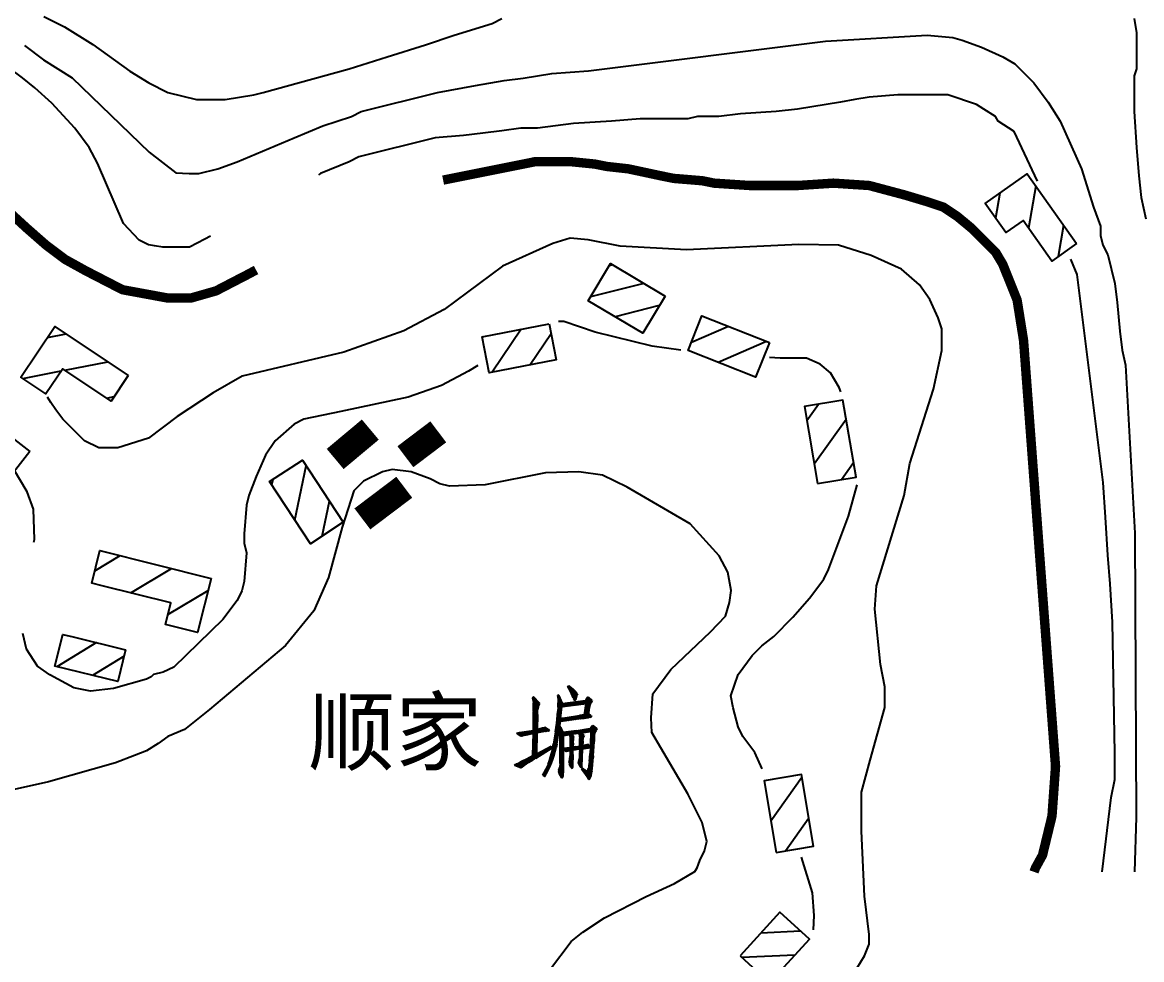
# Model space of a CAD drawing. Extents: x 35515948 to 35520624, y 3302916 to 3308279.
# Drawn here: x 35517452.6 to 35517750.5, y 3306470.3 to 3306719.8 of the extents above; entities that cross this region are included whole.
import ezdxf

# ---------------------------------------------------------------- set-up
doc = ezdxf.new("R2010")
doc.units = 0
doc.header["$LTSCALE"] = 10000
doc.header["$MEASUREMENT"] = 0
doc.layers.get('0').update_dxf_attribs({"linetype": 'CONTINUOUS'})
for name, color, linetype in [('2112', 7, 'CONTINUOUS'), ('2113', 7, 'CONTINUOUS'), ('HY_DX_DGXZ', 3, 'CONTINUOUS')]:
    doc.layers.add(name, color=color, linetype=linetype)
doc.styles.add('仿宋体', font='')
doc.styles.get('仿宋体').set_extended_font_data('文鼎CS仿宋体')

# ---------------------------------------------------------------- blocks, each defined once
blk = doc.blocks.new('A')
at = {"color": 7}
for p, q in [((2.87, 14.27), (3.2, 14.64)), ((3.54, 13.21), (2.87, 14.27)), ((3.2, 14.64), (3.58, 14.32)), ((4.68, 13.34), (3.58, 14.32)), ((-7.91, 11.02), (-8.2, 10.76)), ((-8.2, 10.76), (-7.92, 9.42)), ((-5.83, 8.95), (-7.91, 11.02)), ((0.09, 11.62), (-0.29, 11.47)), ((-0.29, 11.47), (-0.15, 10.19)), ((1.23, 8.94), (0.09, 11.62)), ((4.11, 12.08), (3.54, 13.21)), ((4.61, 10.87), (4.11, 12.08)), ((4.61, 10.87), (4.76, 10.44)), ((5.12, 12.97), (4.68, 13.34)), ((5.12, 12.97), (5.15, 12.96)), ((5.94, 12.04), (5.15, 12.96)), ((5.4, 10.2), (5.89, 11.74)), ((5.94, 12.04), (5.89, 11.74)), ((8.51, 9.93), (9.05, 10.84)), ((9.05, 10.84), (9.26, 11.01)), ((9.26, 11.01), (9.52, 10.84)), ((10.49, 10.05), (9.52, 10.84)), ((-7.92, 9.42), (-7.88, 9.12)), ((-7.85, 7.9), (-7.88, 9.12)), ((-7.82, 6.56), (-7.85, 7.9)), ((-6.4, 7.86), (-6.57, 7)), ((-6.4, 7.86), (-5.83, 8.95)), ((-0.14, 7.81), (-0.2, 6.6)), ((-0.15, 10.19), (-0.11, 9.2)), ((-0.14, 7.81), (-0.11, 9.2)), ((0.66, 4.32), (1.05, 7.91)), ((8.69, 8.9), (1.05, 7.91)), ((1.23, 8.94), (8.51, 9.93)), ((4.88, 10.17), (4.76, 10.44)), ((4.88, 10.17), (5.12, 9.93)), ((8.18, 5.43), (8.69, 8.9)), ((9.55, 7.09), (9.38, 5.83)), ((9.68, 7.91), (9.55, 7.09)), ((9.68, 7.91), (10.13, 9.14)), ((10.58, 9.87), (10.13, 9.14)), ((10.58, 9.87), (10.49, 10.05)), ((-7.88, 0.52), (-7.82, 6.38)), ((-7.82, 6.56), (-7.82, 6.38)), ((-6.64, 5.47), (-6.7, 0.77)), ((-6.64, 5.47), (-6.57, 7)), ((-0.57, 2.78), (-0.21, 6.43)), ((-0.2, 6.6), (-0.21, 6.43)), ((6.97, 4.2), (0.54, 3.3)), ((0.66, 4.32), (2.08, 4.5)), ((2.08, 4.5), (6.6, 5.16)), ((8.18, 5.43), (6.6, 5.16)), ((6.97, 4.2), (8.04, 4.35)), ((8.04, 4.35), (9.38, 4.53)), ((10.29, 5.04), (9.38, 5.83)), ((10.17, 4.62), (9.38, 4.53)), ((10.37, 4.86), (10.17, 4.62)), ((10.29, 5.04), (10.37, 4.86)), ((-12.31, -0.17), (-7.88, 0.52)), ((-6.7, 0.77), (-6.55, 0.8)), ((-6.7, -0.19), (-5.45, 0.01)), ((-5, 1.17), (-6.55, 0.8)), ((-4.59, 0.13), (-5.45, 0.01)), ((-4.11, 1.43), (-5, 1.17)), ((-2.91, 0.32), (-4.59, 0.13)), ((-3.15, 0.77), (-4.11, 1.43)), ((-3.15, 0.77), (-3.15, 0.77)), ((-2.85, 0.4), (-3.15, 0.77)), ((-2.85, 0.4), (-2.91, 0.32)), ((-0.94, 0.09), (-1.13, -1.2)), ((-0.94, 0.09), (-0.75, 1.41)), ((-0.75, 1.41), (-0.57, 2.78)), ((-0.54, -3.86), (0.24, 0.97)), ((0.24, 0.97), (0.43, -0.07)), ((0.3, 1.39), (0.46, 2.65)), ((0.7, 1.48), (0.3, 1.39)), ((0.46, 2.65), (0.54, 3.3)), ((0.88, 0.97), (0.7, 1.48)), ((1.42, -0.11), (0.88, 0.97)), ((5.63, 0.42), (1.42, -0.11)), ((5.63, 0.42), (9.89, 1.07)), ((10.29, 0.12), (8.38, -0.15)), ((9.89, 1.07), (10.53, 1.96)), ((10.1, -4.1), (10.29, 0.12)), ((10.53, 1.96), (10.76, 2.15)), ((10.76, 2.15), (10.88, 2.06)), ((11.97, 1.25), (10.88, 2.06)), ((11.34, -0.41), (11.79, 0.49)), ((12.09, 0.97), (11.97, 1.25)), ((12.09, 0.97), (11.97, 0.67)), ((-13.15, -0.38), (-12.31, -0.17)), ((-12.92, -0.62), (-13.15, -0.38)), ((-11.77, -1.31), (-12.92, -0.62)), ((-10.63, -1.01), (-11.77, -1.31)), ((-10.63, -1.01), (-7.88, -0.41)), ((-8.06, -7.43), (-7.88, -0.41)), ((-6.86, -6.86), (-6.7, -0.19)), ((-1.33, -2.46), (-1.55, -3.68)), ((-1.13, -1.2), (-1.33, -2.46)), ((0.54, -1.41), (0.43, -0.07)), ((0.54, -9.86), (0.54, -1.41)), ((5.81, -0.48), (4.19, -0.72)), ((4.82, -1.62), (4.19, -0.72)), ((4.55, -3.53), (4.67, -2.04)), ((4.67, -2.04), (4.82, -1.62)), ((6.58, -0.39), (5.81, -0.48)), ((6.71, -1.61), (6.58, -0.39)), ((6.71, -1.61), (6.7, -2.05)), ((6.7, -4.49), (6.7, -2.05)), ((8.38, -0.15), (7.23, -0.29)), ((8.06, -1.14), (7.23, -0.29)), ((7.6, -3.07), (7.51, -4.37)), ((7.63, -2.8), (7.6, -3.07)), ((7.63, -2.8), (7.87, -1.51)), ((8.06, -1.14), (7.87, -1.51)), ((10.92, -7.47), (11.16, -2.98)), ((11.24, -1.16), (11.16, -2.98)), ((11.34, -0.41), (11.24, -1.16)), ((11.34, -0.41), (11.34, -0.41)), ((-7.16, -8.2), (-1.97, -4.96)), ((-6.86, -6.86), (-2.28, -4.47)), ((-2.48, -7.87), (-2.14, -6.58)), ((-2.28, -4.47), (-1.97, -4.96)), ((-2.14, -6.58), (-1.83, -5.21)), ((-1.77, -4.87), (-1.83, -5.21)), ((-1.77, -4.87), (-1.55, -3.68)), ((-1.39, -7.28), (-1.03, -6.07)), ((-1.03, -6.07), (-0.74, -4.84)), ((-0.54, -3.86), (-0.74, -4.84)), ((1.51, -11.94), (1.57, -5.4)), ((2.41, -6.11), (1.57, -5.4)), ((3.65, -5.85), (2.41, -6.11)), ((3.65, -5.85), (3.64, -7.52)), ((4.55, -3.53), (4.53, -4.79)), ((5.42, -4.65), (4.53, -4.79)), ((5.78, -5.51), (4.53, -5.7)), ((4.55, -8.29), (4.53, -5.7)), ((5.42, -4.65), (6.7, -4.49)), ((6.66, -5.4), (5.78, -5.51)), ((6.66, -5.4), (6.58, -7.38)), ((7.29, -10.89), (7.57, -5.24)), ((8.08, -4.24), (7.51, -4.37)), ((7.57, -5.24), (8.66, -5.09)), ((9.26, -3.88), (8.08, -4.24)), ((9.26, -5.03), (8.66, -5.09)), ((10.07, -4.58), (9.26, -3.88)), ((10.04, -4.97), (9.26, -5.03)), ((9.85, -8.12), (9.94, -6.71)), ((10.04, -4.97), (9.94, -6.71)), ((10.1, -4.1), (10.07, -4.58)), ((-13.79, -10.43), (-13.27, -10.12)), ((-13.79, -10.43), (-13.69, -10.55)), ((-11.83, -11.26), (-13.69, -10.55)), ((-13.18, -10.09), (-13.27, -10.12)), ((-13.07, -10.03), (-13.18, -10.09)), ((-13.07, -10.03), (-12.51, -9.75)), ((-12.51, -9.75), (-11.49, -9.21)), ((-11.49, -9.21), (-10.01, -8.45)), ((-11.4, -11), (-10.38, -10.21)), ((-10.38, -10.21), (-10.11, -10.03)), ((-10.11, -10.03), (-9.35, -9.5)), ((-10.01, -8.45), (-8.06, -7.43)), ((-9.35, -9.5), (-8.06, -8.71)), ((-7.69, -8.49), (-8.06, -8.71)), ((-7.69, -8.49), (-7.45, -8.37)), ((-7.16, -8.2), (-7.45, -8.37)), ((-3.25, -10.19), (-3.41, -10.59)), ((-3.25, -10.19), (-2.85, -9.07)), ((-2.85, -9.07), (-2.48, -7.87)), ((-2.77, -10.95), (-2.26, -9.73)), ((-2.26, -9.73), (-1.8, -8.51)), ((-1.8, -8.51), (-1.39, -7.28)), ((0.54, -9.86), (0.37, -11.1)), ((3.38, -9.43), (3.59, -8.68)), ((3.38, -9.43), (3.4, -10.07)), ((4.01, -11.12), (3.4, -10.07)), ((3.59, -8.55), (3.64, -7.52)), ((3.59, -8.55), (3.59, -8.68)), ((4.49, -11.06), (4.5, -9.3)), ((4.5, -9.3), (4.55, -8.36)), ((4.55, -8.29), (4.55, -8.36)), ((6.24, -9.23), (6.21, -9.65)), ((6.21, -9.65), (6.72, -10.73)), ((6.52, -8.48), (6.24, -9.23)), ((6.53, -8.36), (6.52, -8.48)), ((6.58, -7.38), (6.53, -8.36)), ((9.57, -10.89), (9.68, -9.71)), ((9.75, -9.17), (9.68, -9.71)), ((9.75, -9.17), (9.85, -8.12)), ((10.47, -12.33), (10.63, -10.44)), ((10.63, -10.44), (10.76, -8.99)), ((10.76, -8.99), (10.87, -7.98)), ((10.92, -7.47), (10.87, -7.98)), ((-11.4, -11), (-11.83, -11.26)), ((-4.89, -13.59), (-4.47, -12.82)), ((-4.89, -13.59), (-4.43, -13.99)), ((-4.47, -12.82), (-3.87, -11.64)), ((-4.43, -13.99), (-3.91, -13.15)), ((-3.91, -13.15), (-3.28, -11.97)), ((-3.87, -11.64), (-3.41, -10.59)), ((-3.28, -11.97), (-2.77, -10.95)), ((0.06, -12), (0.03, -12.51)), ((0.03, -12.51), (0.24, -12.94)), ((0.06, -12), (0.36, -11.18)), ((1.03, -14.38), (0.24, -12.94)), ((0.37, -11.1), (0.36, -11.18)), ((1.15, -14.48), (1.45, -13.9)), ((1.45, -13.9), (1.51, -11.94)), ((4.01, -11.12), (4.29, -11.42)), ((4.29, -11.42), (4.49, -11.06)), ((7.09, -11.22), (6.72, -10.73)), ((7.29, -10.89), (7.09, -11.22)), ((7.51, -11.36), (7.21, -11.67)), ((7.91, -12.59), (7.21, -11.67)), ((8.39, -12.04), (7.51, -11.36)), ((8.7, -13.67), (7.91, -12.59)), ((8.39, -12.04), (9.08, -12.54)), ((9.08, -14.2), (8.7, -13.67)), ((9.08, -12.54), (9.46, -11.52)), ((9.57, -10.89), (9.46, -11.52)), ((9.62, -14.95), (10.11, -14.02)), ((10.11, -14.02), (10.23, -13.65)), ((10.23, -13.65), (10.45, -12.4)), ((10.47, -12.33), (10.45, -12.4)), ((1.03, -14.38), (1.15, -14.48)), ((9.08, -14.2), (9.38, -14.75)), ((9.38, -14.75), (9.62, -14.95))]:
    blk.add_line(p, q, dxfattribs=at)
at = {"ltscale": 0.005}
for p, q in [((2.89, 14.23), (3.25, 14.6)), ((2.97, 14.1), (3.37, 14.5)), ((3.05, 13.98), (3.48, 14.41)), ((3.13, 13.85), (3.59, 14.31)), ((3.21, 13.72), (3.7, 14.21)), ((3.29, 13.59), (3.81, 14.11)), ((-8.18, 10.65), (-7.86, 10.97)), ((-8.14, 10.48), (-7.75, 10.87)), ((-8.11, 10.3), (-7.65, 10.76)), ((-8.07, 10.13), (-7.54, 10.66)), ((-8.03, 9.96), (-7.44, 10.56)), ((-0.29, 11.46), (-0.29, 11.47)), ((-0.27, 11.28), (0.06, 11.61)), ((-0.25, 11.09), (0.15, 11.49)), ((-0.23, 10.9), (0.21, 11.34)), ((-0.21, 10.72), (0.27, 11.2)), ((-0.19, 10.53), (0.33, 11.05)), ((-0.17, 10.34), (0.39, 10.9)), ((-0.15, 10.15), (0.46, 10.76)), ((-0.14, 9.95), (0.52, 10.61)), ((3.37, 13.47), (3.92, 14.02)), ((3.45, 13.34), (4.03, 13.92)), ((3.53, 13.21), (4.14, 13.82)), ((3.6, 13.07), (4.25, 13.72)), ((3.67, 12.93), (4.36, 13.62)), ((3.74, 12.8), (4.47, 13.53)), ((3.81, 12.66), (4.58, 13.43)), ((3.88, 12.52), (4.69, 13.33)), ((3.95, 12.38), (4.81, 13.24)), ((4.02, 12.24), (4.92, 13.14)), ((4.09, 12.11), (5.03, 13.05)), ((4.16, 11.96), (5.15, 12.95)), ((4.22, 11.81), (5.25, 12.84)), ((4.28, 11.67), (5.34, 12.73)), ((4.34, 11.52), (5.44, 12.62)), ((4.4, 11.37), (5.54, 12.51)), ((4.46, 11.23), (5.63, 12.4)), ((4.52, 11.08), (5.73, 12.29)), ((4.58, 10.93), (5.83, 12.18)), ((4.64, 10.78), (5.92, 12.06)), ((4.7, 10.63), (5.9, 11.84)), ((4.75, 10.48), (5.82, 11.55)), ((4.81, 10.33), (5.73, 11.24)), ((4.88, 10.18), (5.63, 10.94)), ((4.97, 10.08), (5.53, 10.63)), ((7.37, 8.73), (9.5, 10.85)), ((7.61, 8.76), (9.61, 10.76)), ((7.85, 8.79), (9.73, 10.67)), ((8.09, 8.83), (9.84, 10.58)), ((8.72, 10.29), (9.37, 10.94)), ((9.02, 10.8), (9.14, 10.91)), ((-8, 9.79), (-7.34, 10.45)), ((-7.96, 9.62), (-7.23, 10.35)), ((-7.92, 9.45), (-7.13, 10.24)), ((-7.9, 9.26), (-7.02, 10.14)), ((-7.88, 9.07), (-6.92, 10.04)), ((-7.88, 8.87), (-6.82, 9.93)), ((-7.87, 8.67), (-6.71, 9.83)), ((-7.86, 8.47), (-6.61, 9.72)), ((-7.86, 8.27), (-6.5, 9.62)), ((-7.85, 8.06), (-6.4, 9.52)), ((-7.85, 7.86), (-6.3, 9.41)), ((-7.84, 7.66), (-6.19, 9.31)), ((-7.84, 7.45), (-6.09, 9.2)), ((-7.84, 7.25), (-5.98, 9.1)), ((-7.83, 7.04), (-5.88, 9)), ((-7.83, 6.84), (-5.95, 8.72)), ((-7.83, 6.01), (-6.51, 7.33)), ((-7.83, 5.8), (-6.56, 7.07)), ((-7.82, 6.64), (-6.18, 8.28)), ((-7.82, 6.43), (-6.41, 7.85)), ((-7.82, 6.22), (-6.46, 7.59)), ((-0.27, 5.88), (0.97, 7.11)), ((-0.24, 6.11), (0.99, 7.34)), ((-0.22, 6.34), (1.02, 7.57)), ((-0.2, 6.56), (1.04, 7.81)), ((-0.19, 6.78), (2.08, 9.05)), ((-0.18, 7), (1.84, 9.02)), ((-0.17, 7.22), (1.6, 8.99)), ((-0.16, 7.44), (1.36, 8.96)), ((-0.15, 7.66), (1.2, 9.01)), ((-0.14, 7.88), (1.14, 9.15)), ((-0.13, 9.75), (0.58, 10.47)), ((-0.13, 9.55), (0.64, 10.32)), ((-0.13, 8.51), (0.95, 9.59)), ((-0.13, 8.3), (1.02, 9.45)), ((-0.13, 8.09), (1.08, 9.3)), ((-0.12, 9.35), (0.71, 10.17)), ((-0.12, 9.15), (0.77, 10.03)), ((-0.12, 8.93), (0.83, 9.88)), ((-0.12, 8.72), (0.89, 9.74)), ((1.16, 7.93), (2.32, 9.09)), ((1.4, 7.96), (2.56, 9.12)), ((1.64, 7.99), (2.8, 9.15)), ((1.88, 8.02), (3.04, 9.19)), ((2.12, 8.05), (3.28, 9.22)), ((2.36, 8.08), (3.53, 9.25)), ((2.6, 8.11), (3.77, 9.28)), ((2.83, 8.14), (4.01, 9.32)), ((3.07, 8.17), (4.25, 9.35)), ((3.31, 8.21), (4.49, 9.38)), ((3.55, 8.24), (4.73, 9.41)), ((3.79, 8.27), (4.97, 9.45)), ((4.03, 8.3), (5.21, 9.48)), ((4.27, 8.33), (5.45, 9.51)), ((4.51, 8.36), (5.69, 9.55)), ((4.75, 8.39), (5.93, 9.58)), ((4.99, 8.42), (6.17, 9.61)), ((5.08, 9.97), (5.44, 10.33)), ((5.12, 9.93), (5.4, 10.2)), ((5.22, 8.45), (6.41, 9.64)), ((5.46, 8.48), (6.65, 9.68)), ((5.7, 8.52), (6.9, 9.71)), ((5.94, 8.55), (7.14, 9.74)), ((6.18, 8.58), (7.38, 9.77)), ((6.42, 8.61), (7.62, 9.81)), ((6.66, 8.64), (7.86, 9.84)), ((6.9, 8.67), (8.1, 9.87)), ((7.14, 8.7), (8.34, 9.91)), ((8.24, 5.85), (9.56, 7.18)), ((8.27, 6.1), (9.6, 7.42)), ((8.31, 6.34), (9.64, 7.67)), ((8.33, 8.86), (9.96, 10.48)), ((8.35, 6.58), (9.68, 7.92)), ((8.38, 6.83), (9.8, 8.25)), ((8.42, 7.07), (9.92, 8.58)), ((8.45, 7.32), (10.05, 8.91)), ((8.49, 7.56), (10.23, 9.3)), ((8.53, 7.8), (10.57, 9.85)), ((8.56, 8.05), (10.51, 10)), ((8.57, 8.89), (10.07, 10.39)), ((8.6, 8.29), (10.41, 10.11)), ((8.63, 8.54), (10.3, 10.2)), ((8.67, 8.78), (10.19, 10.3)), ((-7.86, 3.07), (-6.66, 4.27)), ((-7.86, 2.86), (-6.66, 4.06)), ((-7.86, 2.65), (-6.66, 3.85)), ((-7.86, 2.44), (-6.67, 3.64)), ((-7.85, 4.12), (-6.64, 5.32)), ((-7.85, 3.91), (-6.65, 5.11)), ((-7.85, 3.7), (-6.65, 4.9)), ((-7.85, 3.49), (-6.65, 4.69)), ((-7.85, 3.28), (-6.65, 4.48)), ((-7.84, 5.17), (-6.6, 6.41)), ((-7.84, 4.96), (-6.61, 6.19)), ((-7.84, 4.75), (-6.62, 5.97)), ((-7.84, 4.54), (-6.63, 5.75)), ((-7.84, 4.33), (-6.64, 5.53)), ((-7.83, 5.59), (-6.58, 6.84)), ((-7.83, 5.38), (-6.59, 6.62)), ((-0.65, 2.16), (1.63, 4.44)), ((-0.62, 2.4), (1.39, 4.41)), ((-0.59, 2.64), (1.16, 4.38)), ((-0.56, 2.88), (0.92, 4.35)), ((-0.54, 3.11), (0.68, 4.32)), ((-0.51, 3.34), (0.68, 4.54)), ((-0.49, 3.57), (0.71, 4.77)), ((-0.47, 3.8), (0.74, 5)), ((-0.45, 4.03), (0.76, 5.24)), ((-0.42, 4.26), (0.79, 5.47)), ((-0.4, 4.49), (0.81, 5.71)), ((-0.38, 4.72), (0.84, 5.94)), ((-0.36, 4.95), (0.86, 6.17)), ((-0.33, 5.18), (0.89, 6.41)), ((-0.31, 5.42), (0.91, 6.64)), ((-0.29, 5.65), (0.94, 6.87)), ((0.72, 3.32), (1.87, 4.47)), ((0.96, 3.36), (2.11, 4.51)), ((1.2, 3.39), (2.35, 4.54)), ((1.44, 3.42), (2.59, 4.58)), ((1.68, 3.46), (2.84, 4.61)), ((1.93, 3.49), (3.08, 4.65)), ((2.17, 3.53), (3.32, 4.68)), ((2.41, 3.56), (3.57, 4.72)), ((2.65, 3.59), (3.81, 4.75)), ((2.89, 3.63), (4.05, 4.79)), ((3.14, 3.66), (4.3, 4.82)), ((3.38, 3.7), (4.54, 4.86)), ((3.62, 3.73), (4.78, 4.89)), ((3.86, 3.77), (5.03, 4.93)), ((4.11, 3.8), (5.27, 4.96)), ((4.35, 3.83), (5.51, 5)), ((4.59, 3.87), (5.76, 5.04)), ((4.83, 3.9), (6, 5.07)), ((5.07, 3.94), (6.24, 5.11)), ((5.32, 3.97), (6.49, 5.14)), ((5.56, 4), (6.73, 5.18)), ((5.8, 4.04), (6.99, 5.22)), ((6.04, 4.07), (7.24, 5.27)), ((6.28, 4.11), (7.49, 5.31)), ((6.53, 4.14), (7.74, 5.36)), ((6.77, 4.17), (7.99, 5.4)), ((7.01, 4.21), (9.49, 6.69)), ((7.25, 4.24), (9.46, 6.45)), ((7.49, 4.27), (9.43, 6.21)), ((7.73, 4.3), (9.4, 5.97)), ((7.97, 4.34), (9.42, 5.79)), ((8.2, 5.61), (9.53, 6.93)), ((8.21, 4.37), (9.53, 5.69)), ((8.45, 4.4), (9.64, 5.6)), ((8.69, 4.43), (9.76, 5.5)), ((8.93, 4.47), (9.87, 5.4)), ((9.17, 4.5), (9.98, 5.31)), ((9.41, 4.53), (10.09, 5.21)), ((9.65, 4.56), (10.2, 5.11)), ((9.88, 4.59), (10.3, 5.01)), ((10.12, 4.62), (10.37, 4.86)), ((-12.19, -1.06), (-11.11, 0.02)), ((-12.06, -1.14), (-10.87, 0.06)), ((-11.93, -1.22), (-10.62, 0.1)), ((-11.8, -1.29), (-10.37, 0.13)), ((-11.56, -1.26), (-10.13, 0.17)), ((-11.28, -1.18), (-9.88, 0.21)), ((-11, -1.11), (-9.63, 0.25)), ((-10.71, -1.04), (-9.39, 0.29)), ((-10.44, -0.97), (-9.14, 0.33)), ((-10.18, -0.92), (-8.9, 0.37)), ((-9.91, -0.86), (-8.65, 0.4)), ((-9.64, -0.8), (-8.4, 0.44)), ((-9.37, -0.74), (-8.16, 0.48)), ((-9.11, -0.68), (-7.91, 0.52)), ((-8.84, -0.62), (-6.69, 1.53)), ((-8.57, -0.56), (-6.69, 1.32)), ((-8.31, -0.5), (-6.7, 1.11)), ((-8.04, -0.44), (-6.7, 0.9)), ((-7.91, -1.35), (-5.51, 1.04)), ((-7.9, -1.14), (-5.79, 0.98)), ((-7.9, -0.92), (-6.06, 0.91)), ((-7.89, -0.71), (-6.33, 0.85)), ((-7.88, 1.18), (-6.68, 2.37)), ((-7.88, 0.97), (-6.68, 2.16)), ((-7.88, 0.76), (-6.69, 1.95)), ((-7.88, 0.55), (-6.69, 1.74)), ((-7.88, -0.5), (-6.6, 0.79)), ((-7.87, 2.23), (-6.67, 3.42)), ((-7.87, 2.02), (-6.67, 3.21)), ((-7.87, 1.81), (-6.67, 3)), ((-7.87, 1.6), (-6.68, 2.79)), ((-7.87, 1.39), (-6.68, 2.58)), ((-6.51, -0.16), (-5.24, 1.11)), ((-6.26, -0.12), (-4.96, 1.18)), ((-6.01, -0.08), (-4.67, 1.27)), ((-5.77, -0.04), (-4.37, 1.35)), ((-5.52, 0), (-4.1, 1.42)), ((-5.27, 0.04), (-3.97, 1.34)), ((-5.03, 0.07), (-3.85, 1.25)), ((-4.79, 0.1), (-3.73, 1.17)), ((-4.55, 0.13), (-3.6, 1.08)), ((-4.32, 0.16), (-3.48, 1)), ((-4.08, 0.19), (-3.35, 0.92)), ((-3.85, 0.21), (-3.23, 0.83)), ((-3.61, 0.24), (-3.12, 0.74)), ((-3.38, 0.27), (-3.02, 0.62)), ((-3.14, 0.29), (-2.93, 0.51)), ((-2.91, 0.32), (-2.91, 0.32)), ((-1.1, -0.99), (0.12, 0.23)), ((-1.06, -0.74), (0.16, 0.48)), ((-1.02, -0.5), (0.2, 0.73)), ((-0.99, -0.25), (0.71, 1.44)), ((-0.95, -0.01), (0.49, 1.43)), ((-0.92, 0.23), (0.31, 1.46)), ((-0.88, 0.48), (0.34, 1.7)), ((-0.85, 0.72), (0.37, 1.94)), ((-0.81, 0.96), (0.4, 2.17)), ((-0.78, 1.2), (0.43, 2.41)), ((-0.74, 1.45), (0.46, 2.65)), ((-0.71, 1.69), (0.49, 2.89)), ((-0.68, 1.93), (0.52, 3.12)), ((0.27, 0.8), (0.76, 1.29)), ((0.31, 0.62), (0.82, 1.14)), ((0.34, 0.45), (0.87, 0.98)), ((0.37, 0.27), (0.94, 0.84)), ((0.4, 0.1), (1.01, 0.7)), ((0.43, -0.08), (1.08, 0.57)), ((0.45, -0.27), (1.15, 0.43)), ((0.47, -0.46), (1.22, 0.29)), ((0.48, -0.66), (1.29, 0.15)), ((0.5, -0.85), (1.36, 0.01)), ((0.54, -1.84), (2.39, 0.01)), ((1.51, -1.08), (2.63, 0.04)), ((1.76, -1.04), (2.87, 0.07)), ((2.01, -1), (3.11, 0.1)), ((2.26, -0.96), (3.35, 0.13)), ((2.5, -0.92), (3.59, 0.16)), ((2.75, -0.88), (3.82, 0.19)), ((2.99, -0.85), (4.06, 0.22)), ((3.23, -0.82), (4.3, 0.25)), ((3.47, -0.79), (4.54, 0.28)), ((3.55, -0.92), (4.78, 0.31)), ((3.56, -1.11), (5.02, 0.34)), ((3.58, -1.3), (5.25, 0.37)), ((4.4, -0.69), (5.49, 0.4)), ((4.64, -0.66), (5.73, 0.44)), ((4.88, -0.62), (5.98, 0.47)), ((5.13, -0.59), (6.22, 0.51)), ((5.37, -0.55), (6.47, 0.55)), ((5.62, -0.51), (6.71, 0.59)), ((5.86, -0.48), (6.96, 0.62)), ((6.1, -0.45), (7.2, 0.66)), ((6.33, -0.42), (7.45, 0.7)), ((6.57, -0.39), (7.69, 0.73)), ((6.6, -0.57), (7.94, 0.77)), ((6.62, -0.76), (8.18, 0.81)), ((7.3, -0.29), (8.43, 0.84)), ((7.54, -0.26), (8.67, 0.88)), ((7.77, -0.23), (8.92, 0.92)), ((8.01, -0.2), (9.16, 0.96)), ((8.25, -0.17), (9.41, 0.99)), ((8.49, -0.13), (9.65, 1.03)), ((8.73, -0.1), (10.89, 2.05)), ((8.98, -0.06), (11.01, 1.96)), ((9.22, -0.03), (11.12, 1.88)), ((9.46, 0.01), (11.24, 1.79)), ((9.7, 0.04), (11.36, 1.7)), ((9.95, 0.08), (11.48, 1.61)), ((10.19, 0.11), (11.6, 1.52)), ((10.22, -1.31), (11.55, 0.01)), ((10.23, -1.1), (11.76, 0.43)), ((10.24, -0.88), (12.09, 0.97)), ((10.25, -0.66), (12.03, 1.11)), ((10.26, -0.44), (11.96, 1.25)), ((10.27, -0.23), (11.84, 1.34)), ((10.28, -0.01), (11.72, 1.43)), ((10.38, 1.76), (10.77, 2.15)), ((11.79, 0.49), (11.97, 0.67)), ((-13.06, -0.47), (-12.91, -0.32)), ((-12.96, -0.58), (-12.63, -0.25)), ((-12.84, -0.67), (-12.35, -0.18)), ((-12.71, -0.75), (-12.1, -0.14)), ((-12.58, -0.82), (-11.85, -0.1)), ((-12.45, -0.9), (-11.61, -0.06)), ((-12.32, -0.98), (-11.36, -0.02)), ((-7.99, -4.55), (-6.77, -3.34)), ((-7.98, -4.12), (-6.76, -2.91)), ((-7.98, -4.34), (-6.77, -3.12)), ((-7.97, -3.7), (-6.76, -2.49)), ((-7.97, -3.91), (-6.76, -2.7)), ((-7.96, -3.27), (-6.75, -2.06)), ((-7.96, -3.48), (-6.75, -2.27)), ((-7.95, -3.06), (-6.74, -1.85)), ((-7.94, -2.63), (-6.73, -1.42)), ((-7.94, -2.84), (-6.74, -1.63)), ((-7.93, -2.2), (-6.72, -0.99)), ((-7.93, -2.42), (-6.73, -1.21)), ((-7.92, -1.78), (-6.71, -0.57)), ((-7.92, -1.99), (-6.72, -0.78)), ((-7.91, -1.56), (-6.71, -0.36)), ((-1.75, -4.76), (-0.48, -3.49)), ((-1.7, -4.5), (-0.44, -3.25)), ((-1.65, -4.25), (-0.4, -3)), ((-1.61, -3.99), (-0.36, -2.75)), ((-1.56, -3.73), (-0.32, -2.5)), ((-1.51, -3.48), (-0.28, -2.25)), ((-1.47, -3.23), (-0.24, -2)), ((-1.42, -2.98), (-0.2, -1.75)), ((-1.38, -2.72), (-0.16, -1.51)), ((-1.33, -2.47), (-0.12, -1.26)), ((-1.29, -2.22), (-0.08, -1.01)), ((-1.25, -1.97), (-0.04, -0.76)), ((-1.21, -1.73), (0, -0.51)), ((-1.17, -1.48), (0.04, -0.26)), ((-1.13, -1.23), (0.08, -0.02)), ((0.51, -1.04), (1.44, -0.11)), ((0.53, -1.23), (1.68, -0.08)), ((0.54, -1.64), (2.16, -0.02)), ((0.54, -1.43), (1.92, -0.05)), ((0.54, -2.05), (1.51, -1.09)), ((0.54, -2.26), (1.51, -1.29)), ((0.54, -2.47), (1.51, -1.5)), ((0.54, -2.68), (1.51, -1.7)), ((0.54, -2.88), (1.51, -1.91)), ((0.54, -3.09), (1.52, -2.12)), ((0.54, -3.3), (1.52, -2.32)), ((0.54, -3.51), (1.52, -2.53)), ((0.54, -3.72), (1.52, -2.74)), ((0.54, -3.92), (1.52, -2.94)), ((0.54, -4.13), (1.53, -3.15)), ((0.54, -4.34), (1.53, -3.35)), ((3.59, -1.5), (4.26, -0.83)), ((3.61, -1.69), (4.35, -0.95)), ((3.62, -1.88), (4.44, -1.07)), ((3.64, -2.08), (4.52, -1.19)), ((3.64, -2.28), (4.61, -1.31)), ((3.65, -2.48), (4.69, -1.43)), ((3.65, -2.68), (4.78, -1.56)), ((3.65, -2.89), (4.76, -1.78)), ((3.65, -3.1), (4.66, -2.09)), ((3.65, -3.31), (4.65, -2.31)), ((3.65, -3.51), (4.63, -2.54)), ((3.65, -3.72), (4.61, -2.77)), ((3.65, -3.93), (4.59, -2.99)), ((3.65, -4.14), (4.57, -3.22)), ((3.65, -4.35), (4.56, -3.45)), ((6.64, -0.95), (7.26, -0.32)), ((6.66, -1.14), (7.36, -0.43)), ((6.68, -1.32), (7.47, -0.53)), ((6.7, -1.51), (7.57, -0.64)), ((6.7, -1.93), (7.77, -0.85)), ((6.7, -2.14), (7.88, -0.96)), ((6.7, -2.34), (7.98, -1.06)), ((6.7, -2.55), (8, -1.25)), ((6.7, -2.76), (7.85, -1.61)), ((6.7, -2.97), (7.8, -1.87)), ((6.7, -3.18), (7.75, -2.12)), ((6.7, -3.38), (7.7, -2.38)), ((6.7, -3.59), (7.66, -2.63)), ((6.7, -3.8), (7.62, -2.88)), ((6.7, -4.01), (7.6, -3.1)), ((6.7, -4.22), (7.58, -3.33)), ((6.71, -1.71), (7.67, -0.75)), ((10.08, -4.37), (11.14, -3.31)), ((10.09, -4.15), (11.15, -3.09)), ((10.1, -3.93), (11.16, -2.87)), ((10.11, -3.71), (11.17, -2.65)), ((10.12, -3.49), (11.18, -2.43)), ((10.13, -3.28), (11.19, -2.22)), ((10.14, -3.06), (11.2, -2)), ((10.15, -2.84), (11.21, -1.78)), ((10.16, -2.62), (11.22, -1.56)), ((10.17, -2.4), (11.23, -1.34)), ((10.18, -2.19), (11.25, -1.12)), ((10.19, -1.97), (11.28, -0.88)), ((10.2, -1.75), (11.31, -0.65)), ((10.21, -1.53), (11.34, -0.4)), ((-11.72, -11.19), (-6.84, -6.32)), ((-11.04, -10.72), (-6.85, -6.53)), ((-10.21, -10.1), (-6.85, -6.74)), ((-9.51, -9.61), (-6.66, -6.76)), ((-8.94, -9.25), (-6.22, -6.53)), ((-8.4, -8.92), (-5.79, -6.3)), ((-8.06, -7.32), (-6.84, -6.11)), ((-8.05, -6.9), (-6.83, -5.68)), ((-8.05, -7.11), (-6.83, -5.89)), ((-8.04, -6.47), (-6.82, -5.25)), ((-8.04, -6.68), (-6.82, -5.47)), ((-8.03, -6.04), (-6.81, -4.83)), ((-8.03, -6.26), (-6.81, -5.04)), ((-8.02, -5.62), (-6.8, -4.4)), ((-8.02, -5.83), (-6.8, -4.61)), ((-8.01, -5.4), (-6.79, -4.19)), ((-8, -4.98), (-6.78, -3.76)), ((-8, -5.19), (-6.79, -3.98)), ((-7.99, -4.76), (-6.78, -3.55)), ((-7.88, -8.61), (-5.36, -6.08)), ((-7.43, -8.36), (-4.92, -5.85)), ((-6.9, -8.04), (-4.49, -5.63)), ((-6.35, -7.69), (-4.05, -5.4)), ((-5.79, -7.35), (-3.62, -5.17)), ((-5.24, -7), (-3.19, -4.95)), ((-4.69, -6.66), (-2.75, -4.72)), ((-4.14, -6.32), (-2.32, -4.5)), ((-3.59, -5.97), (-2.2, -4.59)), ((-3.04, -5.63), (-2.12, -4.72)), ((-2.62, -8.33), (-1.32, -7.03)), ((-2.53, -8.03), (-1.23, -6.73)), ((-2.48, -5.29), (-2.04, -4.84)), ((-2.44, -7.74), (-1.14, -6.44)), ((-2.37, -7.46), (-1.06, -6.15)), ((-2.3, -7.18), (-0.98, -5.87)), ((-2.23, -6.9), (-0.92, -5.59)), ((-2.15, -6.62), (-0.85, -5.32)), ((-2.09, -6.35), (-0.78, -5.04)), ((-2.03, -6.08), (-0.72, -4.77)), ((-1.97, -5.81), (-0.67, -4.51)), ((-1.91, -5.54), (-0.62, -4.25)), ((-1.85, -5.27), (-0.57, -4)), ((-1.8, -5.02), (-0.53, -3.74)), ((0.54, -4.55), (1.53, -3.56)), ((0.54, -4.76), (1.53, -3.77)), ((0.54, -4.96), (1.53, -3.97)), ((0.54, -5.17), (1.53, -4.18)), ((0.54, -5.38), (1.54, -4.39)), ((0.54, -5.59), (1.54, -4.59)), ((0.54, -5.8), (1.54, -4.8)), ((0.54, -6), (1.54, -5)), ((0.54, -6.42), (1.78, -5.18)), ((0.54, -6.21), (1.54, -5.21)), ((0.54, -6.63), (1.57, -5.6)), ((0.54, -6.84), (1.56, -5.81)), ((0.54, -7.04), (1.56, -6.02)), ((0.54, -7.25), (1.56, -6.23)), ((0.54, -7.46), (1.56, -6.44)), ((0.54, -7.67), (1.56, -6.65)), ((0.54, -7.88), (1.55, -6.86)), ((1.68, -5.49), (2.02, -5.15)), ((1.79, -5.59), (2.26, -5.12)), ((1.9, -5.68), (2.49, -5.09)), ((2.02, -5.78), (2.73, -5.06)), ((2.13, -5.87), (2.97, -5.03)), ((2.24, -5.97), (3.21, -5)), ((2.35, -6.06), (3.44, -4.97)), ((2.54, -6.09), (4.54, -4.09)), ((2.8, -6.03), (4.53, -4.3)), ((3.06, -5.98), (4.53, -4.51)), ((3.33, -5.92), (4.53, -4.72)), ((3.59, -5.87), (4.69, -4.76)), ((3.62, -7.91), (4.54, -7)), ((3.63, -7.69), (4.54, -6.79)), ((3.64, -7.27), (4.53, -6.38)), ((3.64, -7.48), (4.53, -6.59)), ((3.65, -4.55), (4.55, -3.66)), ((3.65, -4.76), (4.54, -3.87)), ((3.65, -6.43), (5.43, -4.65)), ((3.65, -6.22), (5.19, -4.68)), ((3.65, -6.01), (4.94, -4.72)), ((3.65, -6.64), (4.53, -5.76)), ((3.65, -6.85), (4.53, -5.97)), ((3.65, -7.06), (4.53, -6.17)), ((4.6, -5.69), (5.67, -4.62)), ((4.85, -5.65), (5.91, -4.59)), ((5.09, -5.61), (6.14, -4.56)), ((5.34, -5.57), (6.38, -4.53)), ((5.58, -5.54), (6.62, -4.5)), ((5.83, -5.5), (7.55, -3.78)), ((6.06, -5.47), (7.53, -4)), ((6.3, -5.44), (7.52, -4.23)), ((6.54, -5.41), (7.6, -4.35)), ((6.55, -7.9), (7.48, -6.96)), ((6.56, -7.68), (7.49, -6.75)), ((6.57, -7.46), (7.5, -6.53)), ((6.58, -7.24), (7.52, -6.31)), ((6.59, -7.02), (7.53, -6.09)), ((6.6, -6.81), (7.54, -5.87)), ((6.61, -6.59), (7.55, -5.65)), ((6.62, -6.37), (7.56, -5.43)), ((6.63, -6.16), (8.74, -4.04)), ((6.64, -5.94), (8.44, -4.13)), ((6.65, -5.72), (8.15, -4.22)), ((6.66, -5.5), (7.87, -4.29)), ((6.7, -4.42), (7.57, -3.55)), ((7.78, -5.21), (9.04, -3.95)), ((8.02, -5.18), (9.29, -3.91)), ((8.26, -5.15), (9.4, -4.01)), ((8.5, -5.11), (9.52, -4.1)), ((8.74, -5.08), (9.63, -4.2)), ((8.97, -5.06), (9.74, -4.29)), ((9.21, -5.03), (9.85, -4.39)), ((9.43, -5.02), (9.96, -4.48)), ((9.66, -5), (11.13, -3.53)), ((9.86, -7.92), (10.95, -6.82)), ((9.87, -7.69), (10.97, -6.6)), ((9.88, -4.98), (11.12, -3.75)), ((9.89, -7.47), (10.98, -6.38)), ((9.9, -7.25), (10.99, -6.16)), ((9.92, -7.02), (11, -5.94)), ((9.93, -6.8), (11.01, -5.72)), ((9.95, -6.58), (11.02, -5.5)), ((9.96, -6.36), (11.03, -5.28)), ((9.97, -6.14), (11.05, -5.07)), ((9.98, -5.92), (11.06, -4.85)), ((10, -5.7), (11.07, -4.63)), ((10.01, -5.48), (11.08, -4.41)), ((10.02, -5.26), (11.09, -4.19)), ((10.03, -5.04), (11.1, -3.97)), ((-13.73, -10.5), (-13.46, -10.23)), ((-13.6, -10.58), (-13.04, -10.02)), ((-13.45, -10.64), (-12.61, -9.8)), ((-13.3, -10.7), (-12.18, -9.57)), ((-13.15, -10.75), (-11.74, -9.34)), ((-13, -10.81), (-11.31, -9.12)), ((-12.85, -10.87), (-10.88, -8.9)), ((-12.7, -10.93), (-10.45, -8.67)), ((-12.55, -10.98), (-10.02, -8.45)), ((-12.4, -11.04), (-9.58, -8.23)), ((-12.25, -11.1), (-9.15, -8)), ((-12.1, -11.16), (-8.72, -7.77)), ((-11.95, -11.22), (-8.28, -7.55)), ((-3.9, -11.69), (-2.5, -10.29)), ((-3.73, -11.31), (-2.35, -9.93)), ((-3.56, -10.94), (-2.21, -9.58)), ((-3.4, -10.57), (-2.08, -9.25)), ((-3.26, -10.23), (-1.95, -8.91)), ((-3.14, -9.9), (-1.82, -8.57)), ((-3.03, -9.57), (-1.71, -8.26)), ((-2.91, -9.25), (-1.61, -7.95)), ((-2.8, -8.93), (-1.51, -7.64)), ((-2.71, -8.63), (-1.41, -7.33)), ((0.13, -11.83), (1.52, -10.43)), ((0.25, -11.5), (1.52, -10.22)), ((0.36, -11.17), (1.52, -10.01)), ((0.4, -10.93), (1.53, -9.8)), ((0.43, -10.69), (1.53, -9.59)), ((0.46, -10.45), (1.53, -9.38)), ((0.49, -10.21), (1.53, -9.17)), ((0.53, -9.97), (1.53, -8.96)), ((0.54, -8.08), (1.55, -7.07)), ((0.54, -8.29), (1.55, -7.28)), ((0.54, -8.5), (1.55, -7.49)), ((0.54, -8.71), (1.55, -7.7)), ((0.54, -8.92), (1.54, -7.91)), ((0.54, -9.12), (1.54, -8.12)), ((0.54, -9.33), (1.54, -8.33)), ((0.54, -9.54), (1.54, -8.54)), ((0.54, -9.75), (1.54, -8.75)), ((3.39, -9.39), (4.55, -8.24)), ((3.39, -9.61), (4.54, -8.45)), ((3.39, -9.81), (4.53, -8.67)), ((3.4, -10.01), (4.52, -8.89)), ((3.45, -10.16), (4.51, -9.1)), ((3.47, -9.1), (4.55, -8.03)), ((3.53, -10.29), (4.5, -9.32)), ((3.56, -8.81), (4.54, -7.82)), ((3.59, -8.57), (4.54, -7.62)), ((3.6, -8.35), (4.54, -7.41)), ((3.61, -8.13), (4.54, -7.21)), ((3.61, -10.43), (4.5, -9.53)), ((3.68, -10.56), (4.5, -9.74)), ((3.76, -10.69), (4.5, -9.95)), ((3.84, -10.82), (4.5, -10.16)), ((3.91, -10.95), (4.49, -10.37)), ((6.22, -9.47), (7.42, -8.28)), ((6.22, -9.68), (7.41, -8.49)), ((6.24, -9.25), (7.43, -8.06)), ((6.29, -9.82), (7.4, -8.71)), ((6.35, -8.93), (7.44, -7.84)), ((6.36, -9.96), (7.39, -8.93)), ((6.42, -10.1), (7.38, -9.15)), ((6.47, -8.6), (7.45, -7.62)), ((6.49, -10.25), (7.37, -9.37)), ((6.53, -8.33), (7.46, -7.4)), ((6.54, -8.11), (7.47, -7.18)), ((6.56, -10.39), (7.36, -9.59)), ((6.62, -10.53), (7.35, -9.81)), ((6.69, -10.67), (7.33, -10.03)), ((6.77, -10.8), (7.32, -10.24)), ((6.86, -10.92), (7.31, -10.46)), ((9.39, -11.71), (10.63, -10.47)), ((9.48, -11.41), (10.65, -10.24)), ((9.52, -11.16), (10.67, -10.02)), ((9.57, -10.91), (10.69, -9.79)), ((9.59, -10.68), (10.71, -9.56)), ((9.61, -10.45), (10.73, -9.33)), ((9.63, -10.22), (10.75, -9.1)), ((9.65, -10), (10.78, -8.87)), ((9.67, -9.77), (10.8, -8.64)), ((9.7, -9.53), (10.83, -8.41)), ((9.73, -9.29), (10.85, -8.17)), ((9.76, -9.06), (10.87, -7.94)), ((9.78, -8.83), (10.9, -7.71)), ((9.8, -8.6), (10.92, -7.48)), ((9.82, -8.37), (10.93, -7.26)), ((9.84, -8.14), (10.94, -7.04)), ((-4.82, -13.65), (-3.43, -12.27)), ((-4.79, -13.41), (-3.21, -11.83)), ((-4.71, -13.75), (-3.67, -12.71)), ((-4.6, -13.85), (-3.92, -13.16)), ((-4.55, -12.96), (-3.01, -11.43)), ((-4.49, -13.94), (-4.27, -13.72)), ((-4.32, -12.53), (-2.81, -11.02)), ((-4.11, -12.11), (-2.65, -10.65)), ((0.04, -12.33), (1.52, -10.85)), ((0.04, -12.53), (1.52, -11.06)), ((0.06, -12.1), (1.52, -10.64)), ((0.11, -12.67), (1.51, -11.27)), ((0.18, -12.81), (1.51, -11.48)), ((0.25, -12.95), (1.51, -11.69)), ((0.32, -13.08), (1.51, -11.9)), ((0.4, -13.22), (1.5, -12.11)), ((0.47, -13.35), (1.5, -12.33)), ((0.54, -13.49), (1.49, -12.54)), ((0.62, -13.62), (1.48, -12.76)), ((0.69, -13.76), (1.48, -12.97)), ((0.76, -13.89), (1.47, -13.19)), ((0.84, -14.03), (1.46, -13.4)), ((0.91, -14.16), (1.46, -13.62)), ((0.98, -14.3), (1.45, -13.83)), ((3.99, -11.08), (4.49, -10.58)), ((4.08, -11.2), (4.49, -10.79)), ((4.18, -11.31), (4.49, -11)), ((4.28, -11.42), (4.3, -11.39)), ((6.95, -11.03), (7.3, -10.68)), ((7.04, -11.15), (7.27, -10.92)), ((7.27, -11.75), (7.59, -11.43)), ((7.36, -11.87), (7.71, -11.52)), ((7.45, -11.99), (7.83, -11.61)), ((7.54, -12.11), (7.95, -11.7)), ((7.63, -12.22), (8.06, -11.79)), ((7.72, -12.34), (8.18, -11.88)), ((7.81, -12.46), (8.3, -11.97)), ((7.9, -12.58), (8.42, -12.06)), ((7.99, -12.7), (8.54, -12.15)), ((8.08, -12.82), (8.66, -12.24)), ((8.17, -12.94), (8.78, -12.32)), ((8.25, -13.06), (8.9, -12.41)), ((8.34, -13.18), (9.02, -12.5)), ((8.43, -13.3), (10.57, -11.16)), ((8.52, -13.42), (10.55, -11.39)), ((8.61, -13.54), (10.53, -11.61)), ((8.69, -13.66), (10.51, -11.84)), ((8.78, -13.78), (10.49, -12.07)), ((8.87, -13.9), (10.47, -12.3)), ((8.95, -14.02), (10.43, -12.55)), ((9.04, -14.14), (10.38, -12.8)), ((9.12, -14.27), (10.34, -13.06)), ((9.15, -12.37), (10.59, -10.93)), ((9.19, -14.41), (10.29, -13.31)), ((9.27, -12.04), (10.61, -10.7)), ((9.27, -14.54), (10.24, -13.56)), ((9.34, -14.68), (10.16, -13.85)), ((1.07, -14.42), (1.3, -14.19)), ((9.43, -14.79), (10.01, -14.22)), ((9.54, -14.89), (9.78, -14.66))]:
    blk.add_line(p, q, dxfattribs=at)
at = {"color": 7}
blk.add_lwpolyline([(3.65, -2.5), (3.65, -4.95), (1.54, -5.21), (1.51, -1.08), (2.77, -0.88), (3.54, -0.78), (3.63, -1.98)], close=True, dxfattribs=at)

msp = doc.modelspace()

# ---------------------------------------------------------------- linework, layer by layer
at = {"layer": '2112', "linetype": 'Continuous', "ltscale": 0.005, "const_width": 7, "flags": 128}
for points in [[(35517535.85, 3306603.54), (35517545.2, 3306611.36)], [(35517554.54, 3306604.14), (35517563.29, 3306610.76)], [(35517543.09, 3306587.58), (35517554.24, 3306596.01)]]:
    msp.add_lwpolyline(points, dxfattribs=at)
at = {"layer": '2113', "linetype": 'Continuous', "ltscale": 0.005}
for p, q in [((35517722.33, 3306676.29), (35517720.38, 3306665.03)), ((35517712.76, 3306674.3), (35517711.61, 3306667.65)), ((35517729.74, 3306665.79), (35517728.3, 3306657.45)), ((35517609.8, 3306655.21), (35517608.76, 3306654.95)), ((35517618, 3306650.3), (35517603.85, 3306646.75)), ((35517622.12, 3306644.37), (35517610.34, 3306641.41)), ((35517459.23, 3306635.84), (35517464.25, 3306636.83)), ((35517585.37, 3306638.09), (35517577.62, 3306626.61)), ((35517593.35, 3306636.89), (35517587.74, 3306628.57)), ((35517640.51, 3306638.83), (35517630.66, 3306634.57)), ((35517575.26, 3306636.13), (35517575.01, 3306635.77)), ((35517650.68, 3306634.8), (35517637.82, 3306629.24)), ((35517463.91, 3306627.18), (35517475.3, 3306629.42)), ((35517452.71, 3306624.97), (35517462.94, 3306626.99)), ((35517474.96, 3306619.76), (35517477.04, 3306620.17)), ((35517661.42, 3306613.82), (35517664.48, 3306618.12)), ((35517663.39, 3306602.23), (35517671.87, 3306614.18)), ((35517525.15, 3306587.25), (35517528.17, 3306601.67)), ((35517670.64, 3306598.09), (35517673.84, 3306602.59)), ((35517519.02, 3306596.63), (35517519.34, 3306598.16)), ((35517532.37, 3306583.01), (35517534.3, 3306592.29)), ((35517471.89, 3306573.77), (35517478.58, 3306577.8)), ((35517481.49, 3306567.87), (35517492.31, 3306574.37)), ((35517491.34, 3306562.13), (35517502.02, 3306568.55)), ((35517472.29, 3306554.64), (35517461.74, 3306548.22)), ((35517479.67, 3306551.06), (35517471.21, 3306545.91)), ((35517660.09, 3306518.71), (35517651.84, 3306507.12)), ((35517661.91, 3306507.9), (35517655.69, 3306499.16)), ((35517659.75, 3306477.82), (35517649.16, 3306477.33)), ((35517658.24, 3306471.45), (35517644.1, 3306470.79))]:
    msp.add_line(p, q, dxfattribs=at)
for points in [[(35517733.19, 3306660.9), (35517726.59, 3306656.24), (35517718.95, 3306667.06), (35517714.33, 3306663.79), (35517708.86, 3306671.55), (35517720.08, 3306679.47)], [(35517623.65, 3306646.92), (35517617.71, 3306637), (35517603.21, 3306645.68), (35517609.15, 3306655.6)], [(35517592.84, 3306639.54), (35517594.7, 3306629.93), (35517576.82, 3306626.46), (35517574.95, 3306636.07)], [(35517651.42, 3306634.51), (35517647.77, 3306625.3), (35517629.81, 3306632.41), (35517633.46, 3306641.63)], [(35517480.78, 3306625.74), (35517476.2, 3306618.93), (35517463.33, 3306627.56), (35517458.83, 3306620.87), (35517452.18, 3306625.33), (35517461.25, 3306638.85)], [(35517664.27, 3306597.01), (35517674.49, 3306598.74), (35517671.02, 3306619.23), (35517660.8, 3306617.5)], [(35517454.56, 3306605.52), (35517449.59, 3306599.12), (35517435.62, 3306609.97), (35517440.59, 3306616.37)], [(35517537.98, 3306586.68), (35517529.26, 3306580.98), (35517518.41, 3306597.56), (35517527.13, 3306603.26)], [(35517502.82, 3306571.75), (35517499.22, 3306557.3), (35517492.77, 3306558.9), (35517490.67, 3306559.43), (35517492.12, 3306565.22), (35517473.81, 3306569.79), (35517471.07, 3306570.47), (35517473.23, 3306579.13)], [(35517480.08, 3306552.74), (35517478.02, 3306544.26), (35517461.26, 3306548.34), (35517463.33, 3306556.82), (35517466.09, 3306556.15)], [(35517653.25, 3306498.75), (35517663.17, 3306500.42), (35517659.96, 3306519.52), (35517650.04, 3306517.85)], [(35517643.61, 3306471.24), (35517651.5, 3306464.06), (35517662.09, 3306475.69), (35517654.2, 3306482.87)]]:
    msp.add_lwpolyline(points, close=True, dxfattribs=at)
at = {"layer": 'HY_DX_DGXZ', "linetype": 'Continuous', "ltscale": 0.005}
for points, elevation in [([(35517458.29, 3306721.35), (35517463.8, 3306718.58), (35517463.8, 3306718.58), (35517463.8, 3306718.58), (35517471.31, 3306713.92), (35517481.15, 3306706.82), (35517486.23, 3306703.64), (35517491.31, 3306701.1), (35517498.93, 3306699.2), (35517506.55, 3306699.2), (35517514.17, 3306700.47), (35517516.71, 3306701.1), (35517539.57, 3306707.45), (35517549.73, 3306710.63), (35517559.89, 3306713.8), (35517567.51, 3306716.34), (35517577.67, 3306719.52), (35517580.21, 3306720.79)], 440), ([(35517748.49, 3306720.79), (35517749.12, 3306716.98), (35517749.12, 3306707.45), (35517748.49, 3306705.55), (35517748.49, 3306699.83), (35517748.49, 3306696.02), (35517749.12, 3306686.5), (35517749.76, 3306678.88), (35517750.39, 3306673.16), (35517751.66, 3306667.45)], 440), ([(35517502.67, 3306662.88), (35517501.17, 3306662.02), (35517497.09, 3306659.94), (35517489.98, 3306659.94), (35517487.74, 3306660.25), (35517486.16, 3306660.57), (35517483.64, 3306661.83), (35517479.54, 3306666.24), (35517472.61, 3306682.3), (35517470.35, 3306686.5), (35517466.55, 3306691.58), (35517460.43, 3306698.25), (35517455.89, 3306702.39), (35517452.66, 3306704.98), (35517449.12, 3306707.6)], 430), ([(35517722.84, 3306677.52), (35517716.61, 3306690.76), (35517712.29, 3306693.48), (35517711.66, 3306694.75), (35517708.48, 3306696.66), (35517706.58, 3306697.93), (35517698.96, 3306700.47), (35517685.62, 3306700.47), (35517678, 3306699.83), (35517674.19, 3306699.2), (35517670.38, 3306698.56), (35517666.57, 3306697.93), (35517658.95, 3306696.66), (35517653.24, 3306696.02), (35517643.71, 3306695.39), (35517638, 3306694.75), (35517632.28, 3306694.75), (35517629.74, 3306694.12), (35517617.04, 3306694.12), (35517609.42, 3306693.48), (35517599.26, 3306692.85), (35517589.74, 3306691.58), (35517585.29, 3306691.58), (35517580.21, 3306690.94), (35517575.13, 3306690.31), (35517570.05, 3306689.67), (35517562.43, 3306689.04), (35517542.11, 3306683.96), (35517539.57, 3306682.69), (35517531.95, 3306679.51), (35517531.44, 3306679.22)], 430), ([(35517674.83, 3306468.06), (35517676.73, 3306471.23), (35517678, 3306474.41), (35517678, 3306476.95), (35517676.73, 3306487.11), (35517675.99, 3306504.48), (35517675.99, 3306514.81), (35517678.25, 3306523.32), (35517682.15, 3306537.38), (35517682.15, 3306542.85), (35517681.02, 3306548.84), (35517679.46, 3306563.51), (35517679.9, 3306569.76), (35517687.27, 3306593.8), (35517688.84, 3306602.31), (35517695.09, 3306622.1), (35517697.34, 3306632.43), (35517697.34, 3306638.15), (35517696.39, 3306641.11), (35517694.13, 3306645.97), (35517691.35, 3306649.87), (35517686.58, 3306654.04), (35517678.51, 3306657.69), (35517669.83, 3306660.46), (35517659.24, 3306660.64), (35517629.38, 3306659.25), (35517611.67, 3306660.2), (35517603.16, 3306661.85), (35517598.39, 3306662.29), (35517593.79, 3306660.9), (35517580.42, 3306654.91), (35517564.88, 3306643.36), (35517554.12, 3306637.63), (35517538.15, 3306631.99), (35517511.07, 3306625.57), (35517503.34, 3306621.14), (35517493.8, 3306614.81), (35517486.16, 3306609.08), (35517477.98, 3306606.49), (35517472.9, 3306606.49), (35517469.09, 3306608.39), (35517463.37, 3306614.11), (35517461.47, 3306616.65), (35517460.2, 3306618.55), (35517459.31, 3306620)], 420), ([(35517740, 3306493.61), (35517742.39, 3306513.42), (35517743.41, 3306518.22), (35517743.41, 3306520.76), (35517743.41, 3306525.21), (35517742.77, 3306560.13), (35517742.14, 3306570.29), (35517741.5, 3306577.91), (35517740.87, 3306588.07), (35517740.29, 3306597.26), (35517733.36, 3306652.65), (35517731.68, 3306656.73)], 430), ([(35517627.82, 3306632.53), (35517620.23, 3306633.53), (35517605.1, 3306637.31), (35517596.72, 3306640.14), (35517595.26, 3306640.14)], 415), ([(35517670.41, 3306621.45), (35517670, 3306622.53), (35517667.74, 3306626.44), (35517664.97, 3306628.78), (35517661.32, 3306630.34), (35517654.28, 3306630.38), (35517651.47, 3306630.53)], 415), ([(35517573.81, 3306628.39), (35517571.37, 3306626.91), (35517564.12, 3306623.13), (35517555.3, 3306619.98), (35517537.33, 3306616.2), (35517527.51, 3306614.11), (35517524.97, 3306612.84), (35517519.89, 3306608.39), (35517517.34, 3306604.58), (35517514.8, 3306598.87), (35517512.9, 3306593.79), (35517512.27, 3306591.25), (35517511.63, 3306583.63), (35517511.63, 3306581.09), (35517512.27, 3306578.55), (35517511.63, 3306570.93), (35517510.99, 3306568.39), (35517509.73, 3306565.85), (35517505.91, 3306560.77), (35517492.93, 3306548.14), (35517490.04, 3306546.8), (35517487.5, 3306546.16), (35517486.87, 3306545.53), (35517485.59, 3306544.89), (35517476.87, 3306542.42), (35517470.71, 3306541.72), (35517466.28, 3306542.59), (35517459.86, 3306546.06), (35517456.65, 3306548.4), (35517453.7, 3306552.92), (35517452.74, 3306557.08)], 415), ([(35517592.91, 3306467.42), (35517598.63, 3306475.04), (35517601.8, 3306477.58), (35517607.52, 3306481.39), (35517618.64, 3306487.1), (35517626.21, 3306490.56), (35517631.57, 3306493.71), (35517632.2, 3306494.66), (35517632.92, 3306496.63), (35517634.19, 3306499.17), (35517634.82, 3306501.71), (35517633.55, 3306506.79), (35517629.74, 3306514.41), (35517620.18, 3306530.7), (35517619.92, 3306534.6), (35517620.44, 3306541.03), (35517625.21, 3306547.45), (35517635.8, 3306557.52), (35517639.71, 3306561.68), (35517640.84, 3306565.33), (35517641.27, 3306568.54), (35517640.4, 3306573.4), (35517638.06, 3306577.74), (35517630.32, 3306586.28), (35517613.61, 3306596.05), (35517606.99, 3306599.2), (35517600.69, 3306600.14), (35517591.86, 3306599.83), (35517575.79, 3306596.68), (35517566.24, 3306596.33), (35517563.7, 3306596.96), (35517561.16, 3306598.23), (35517556.08, 3306600.14), (35517551, 3306600.77), (35517548.46, 3306600.14), (35517543.38, 3306597.6), (35517540.84, 3306595.06), (35517537.72, 3306585.38), (35517534.07, 3306572.01), (35517530.16, 3306563.07), (35517522.61, 3306553.87), (35517502.39, 3306536.86), (35517495.71, 3306531.56), (35517491.31, 3306529.65), (35517488.77, 3306527.75), (35517485.59, 3306525.84), (35517482.42, 3306524.57), (35517477.34, 3306522.67), (35517459.56, 3306517.59), (35517436.7, 3306512.51)], 410), ([(35517455.66, 3306581.42), (35517455.78, 3306582.08), (35517455.52, 3306590.15), (35517453.87, 3306594.75), (35517450.22, 3306600.92), (35517450.08, 3306601.15)], 415), ([(35517649.49, 3306521.04), (35517647.52, 3306525.4), (35517644.35, 3306529.65), (35517643.08, 3306532.19), (35517641.81, 3306537.27), (35517641.17, 3306540.45), (35517643.08, 3306546.16), (35517646.89, 3306551.24), (35517649.43, 3306553.78), (35517652.6, 3306556.32), (35517657.68, 3306561.4), (35517662.13, 3306566.48), (35517665.94, 3306571.56), (35517667.21, 3306574.1), (35517672.52, 3306588.33), (35517674.77, 3306596.67)], 415), ([(35517663.15, 3306478.22), (35517663.32, 3306482), (35517662.88, 3306487.99), (35517659.95, 3306497.57)], 415)]:
    msp.add_lwpolyline(points, dxfattribs=dict(at, elevation=elevation))
at = {"layer": 'HY_DX_DGXZ', "linetype": 'Continuous', "ltscale": 0.005, "elevation": 435, "flags": 128}
msp.add_lwpolyline([(35517453.14, 3306713.63), (35517458.23, 3306709.77), (35517465.85, 3306704.99), (35517486.33, 3306685.2), (35517493.45, 3306679.73), (35517497.02, 3306679.51), (35517499.56, 3306679.51), (35517504.65, 3306680.78), (35517509.73, 3306682.69), (35517524.97, 3306689.04), (35517532.59, 3306692.21), (35517540.21, 3306694.75), (35517542.75, 3306696.02), (35517563.07, 3306701.1), (35517573.23, 3306703.01), (35517580.85, 3306704.28), (35517585.93, 3306704.91), (35517593.55, 3306706.18), (35517603.28, 3306706.89), (35517666.33, 3306714.76), (35517693.44, 3306716.34), (35517700.23, 3306715.71), (35517702.77, 3306715.07), (35517707.85, 3306713.17), (35517713.56, 3306710.63), (35517716.74, 3306708.72), (35517721.82, 3306703.64), (35517725.63, 3306698.56), (35517728.8, 3306693.48), (35517734.52, 3306680.78), (35517737.69, 3306670.62), (35517739.6, 3306665.54), (35517739.6, 3306663), (35517740.23, 3306660.46), (35517741.5, 3306657.92), (35517743.41, 3306650.3), (35517744.04, 3306645.22), (35517744.68, 3306637.6), (35517745.31, 3306632.52), (35517746.2, 3306628.48), (35517748.72, 3306583.75), (35517749.04, 3306508.16), (35517748.58, 3306493.61)], dxfattribs=at)
at = {"layer": 'HY_DX_DGXZ', "linetype": 'Continuous', "ltscale": 0.005, "const_width": 2.5, "elevation": 425}
for points in [[(35517514.79, 3306653.85), (35517512.64, 3306652.7), (35517504.13, 3306648.29), (35517497.51, 3306646.4), (35517491.2, 3306646.4), (35517479.23, 3306648.6), (35517469.45, 3306653.64), (35517464.01, 3306656.65), (35517458.92, 3306660.46), (35517453.84, 3306664.91), (35517446.23, 3306671.89), (35517441.15, 3306676.34), (35517438.6, 3306678.88), (35517436.06, 3306680.78), (35517432.67, 3306682.96)], [(35517721.88, 3306493.61), (35517722.24, 3306494.62), (35517724.14, 3306498.08), (35517726.66, 3306508.47), (35517727.6, 3306521.7), (35517721.61, 3306601.39), (35517719.09, 3306635.09), (35517717.37, 3306645.86), (35517713.56, 3306655.38), (35517711.66, 3306658.56), (35517705.31, 3306664.91), (35517701.5, 3306668.08), (35517697.69, 3306670.62), (35517693.88, 3306671.89), (35517687.53, 3306673.8), (35517678, 3306676.34), (35517668.48, 3306676.97), (35517658.95, 3306676.34), (35517646.25, 3306676.34), (35517636.73, 3306676.97), (35517633.55, 3306677.61), (35517625.93, 3306678.24), (35517622.76, 3306678.88), (35517613.87, 3306680.78), (35517608.15, 3306681.42), (35517604.98, 3306682.05), (35517598.63, 3306682.69), (35517589.1, 3306682.69), (35517585.93, 3306682.05), (35517579.58, 3306680.78), (35517564.59, 3306677.78)]]:
    msp.add_lwpolyline(points, dxfattribs=at)

# ---------------------------------------------------------------- block references
at = {"layer": '2113', "linetype": 'Continuous', "ltscale": 0.005, "xscale": 0.847226253641693, "yscale": 0.847226253641693, "zscale": 0.847226253641693}
msp.add_blockref('A', (35517595.31, 3306530.85), dxfattribs=at)

# ---------------------------------------------------------------- texts
at = {"layer": '2113', "linetype": 'Continuous', "ltscale": 0.005, "style": '仿宋体'}
msp.add_text('顺家', height=17, dxfattribs=at).set_placement((35517528.64, 3306522.44, 3306519.62))

doc.saveas('drawing.dxf')
